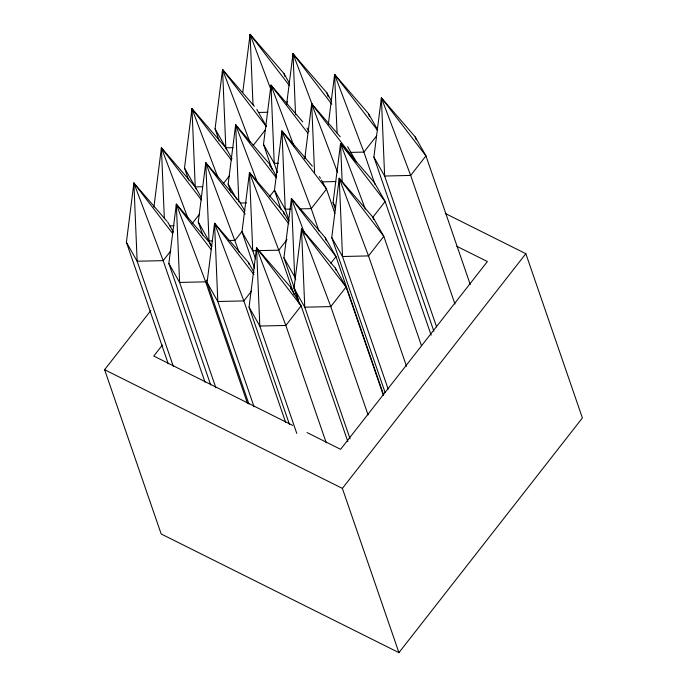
<?xml version="1.0" encoding="UTF-8"?>
<svg xmlns="http://www.w3.org/2000/svg" width="687" height="687" viewBox="0 0 687 687"><rect width="100%" height="100%" fill="white"/><g stroke="black" fill="none" stroke-linecap="round" stroke-linejoin="round"><path stroke-width="1.03" d="M168.238 363.784L126.399 242.279L133.888 183L167.035 221.334M153.914 207.07L161.402 147.791L195.237 186.916L195.932 188.934M210.694 384.978L168.856 263.473L176.344 204.194L210.179 243.31L211.897 246.35M188.676 180.106L184.494 167.954L191.982 108.675L225.817 147.791L226.512 149.818M202.82 235.177L198.285 222.013L205.774 162.733L239.608 201.849L244.787 210.995M219.256 140.99L215.074 128.838L222.562 69.559L254.362 106.33M248.909 404.05L207.07 282.555L214.559 223.275L248.393 262.391L254.078 272.421M230.944 192.223L228.153 184.116L235.641 124.845L269.467 163.961L276.672 176.671M242.726 92.573L250.077 34.35L283.911 73.466L289.536 83.393M254.542 268.265L241.987 231.811L249.475 172.531L283.31 211.656L288.995 221.686M272.207 169.723L263.49 144.407L270.979 85.128L302.778 121.9M289.51 424.549L249.072 307.098L256.56 247.818L290.386 286.934L301.129 305.887L347.845 441.569M312.396 166.202L281.945 130.994L274.457 190.273L281.086 209.509M286.599 104.501L293.014 53.689L326.849 92.805L331.52 101.058M298.579 300.348L283.937 257.814L291.425 198.534L325.26 237.659L335.995 256.612L383.415 394.321M304.736 158.843L311.692 103.797L340.237 136.799M299.592 304.435L294.01 288.231L301.499 228.951L335.333 268.076L346.076 287.029L383.38 395.368M328.343 124.21L334.621 74.454L368.455 113.578L377.678 129.852M335.514 209.81L333.075 202.725L340.563 143.446L374.389 182.562L385.132 201.523L431.153 335.179M385.089 392.466L331.752 237.556L339.241 178.276L373.067 217.393L383.81 236.345L421.466 345.698M433.866 331.228L373.9 157.074L381.388 97.794L415.214 136.919L425.957 155.872L470.234 284.461M170.814 250.858L163.171 260.639L137.142 261.24L126.399 242.279M191.965 223.799L199.608 214.018M223.181 183.867L229.544 175.717M253.117 145.558L265.216 130.075M286.367 103.016L287.647 101.393M445.305 213.477L525.838 253.683L582.396 417.936L398.932 652.65L161.162 533.962L104.604 369.709L150.797 310.61M242.064 231.399L235.057 240.364L228.814 240.51M269.373 196.783L274.457 190.273L285.199 209.234L289.038 220.372M207.543 279.386L205.628 281.833L179.599 282.434L168.856 263.473M304.083 157.873L305.363 156.241M162.338 345.114L153.776 356.055L292.696 425.399M287.046 239.574L278.759 250.171L258.982 250.626M251.485 291.125L243.842 300.906L217.813 301.507L207.07 282.555M376.648 135.794L363.904 152.093L350.894 152.394M330.791 263.276L335.995 256.612L291.425 198.534L294.68 276.775L295.728 279.815M398.932 652.65L342.375 488.397L525.838 253.683M258.535 112.462L267.913 112.247M233.099 147.628L225.817 147.791L222.562 69.559L266.487 126.786M278.398 163.274L274.233 163.369L263.49 144.407M322.435 181.857L335.823 181.548M202.528 186.744L195.237 186.916L191.982 108.675L231.39 160.019M240.287 203.043L246.71 202.897M290.403 209.114L285.199 209.234L281.945 130.994L326.523 189.071L334.887 213.374M299.781 208.891L311.228 208.625L326.523 189.071L321.43 180.088M169.861 225.911L174.026 225.817M212.154 240.897L209.028 240.965L198.285 222.013M256.895 250.678L252.73 250.772L241.987 231.811M456.829 246.298L487.375 261.541L340.597 449.315L307.072 432.578M104.604 369.709L342.375 488.397M436.589 326.9L384.634 176.035L381.388 97.794L425.957 155.872L410.671 175.434L384.634 176.035L373.9 157.074M337.068 133.132L334.621 74.454L377.257 130.006M295.556 114.781L293.014 53.689L331.778 104.192M289.485 85.695L250.077 34.35L253.005 104.759M277.376 172.48L274.233 163.369L270.979 85.128L307.802 133.106M276.337 177.864L235.641 124.845L238.844 202.004M288.883 223.876L249.475 172.531L252.73 250.772L255.521 258.87M210.772 246.032L209.028 240.965L205.774 162.733L245.182 214.078M296.767 433.377L259.815 326.05L256.56 247.818L301.129 305.887L285.844 325.449L259.815 326.05L249.072 307.098M201.454 199.977L161.402 147.791L164.33 218.208M254.07 406.807L217.813 301.507L214.559 223.275L253.967 274.611M215.855 387.734L179.599 282.434L176.344 204.194L211.227 249.647M172.643 233.503L133.888 183L137.142 261.24L173.399 366.54M347.674 146.709L356.261 161.874L311.692 103.797L314.543 172.385M306.96 128.04L308.995 131.629M319.429 176.559L320.434 178.319M333.075 202.725L335.625 207.242M331.752 237.556L342.487 256.509L388.164 389.151M256.818 109.431L266.118 125.85M215.074 128.838L232.008 158.723M283.937 257.814L294.68 276.775M294.01 288.231L304.753 307.192L350.078 438.821M228.153 184.116L236.706 199.221M184.494 167.954L201.428 197.839M167.714 222.116L173.399 232.154M381.388 97.794L410.671 175.434L454.949 304.023M334.621 74.454L363.904 152.093L375.085 184.588M365.338 209.14L340.563 143.446L342.16 182.029M293.014 53.689L312.542 105.446M337.592 172.471L311.692 103.797L312.104 105.884M270.979 85.128L293.881 145.842M271.099 90.083L250.077 34.35L250.489 36.437M281.945 130.994L311.228 208.625L318.905 230.901M291.425 198.534L304.942 234.37M249.965 142.218L222.562 69.559L222.966 71.646M257.041 181.574L235.641 124.845L236.053 126.932M256.56 247.818L285.844 325.449L326.282 442.9M191.982 108.675L217.891 177.349M205.774 162.733L239.248 252.515M214.559 223.275L243.842 300.906L285.68 422.411M188.058 218.457L161.402 147.791L161.814 149.886M176.344 204.194L205.628 281.833L247.466 403.338M415.214 136.919L416.262 139.942M368.455 113.578L369.494 116.601M373.762 219.419L372.723 217.401L385.132 201.523L340.563 143.446L340.967 145.541M326.849 92.805L328.24 96.841M406.524 366.274L368.524 255.907L339.241 178.276L342.487 256.509L368.524 255.907L383.81 236.345L339.241 178.276L339.644 180.363M283.911 73.466L284.959 76.506M325.26 237.659L326.299 240.69M335.333 268.076L336.029 270.094M368.086 414.931L330.782 306.591L301.499 228.951L304.753 307.192L330.782 306.591L346.076 287.029L301.499 228.951L301.911 231.047M269.467 163.961L270.515 166.993M283.31 211.656L284.358 214.688M294.105 294.723L278.759 250.171L249.475 172.531L249.888 174.627M290.386 286.934L291.434 289.966M248.393 262.391L249.089 264.418M205.009 382.144L163.171 260.639L133.888 183L134.3 185.095"/></g></svg>
